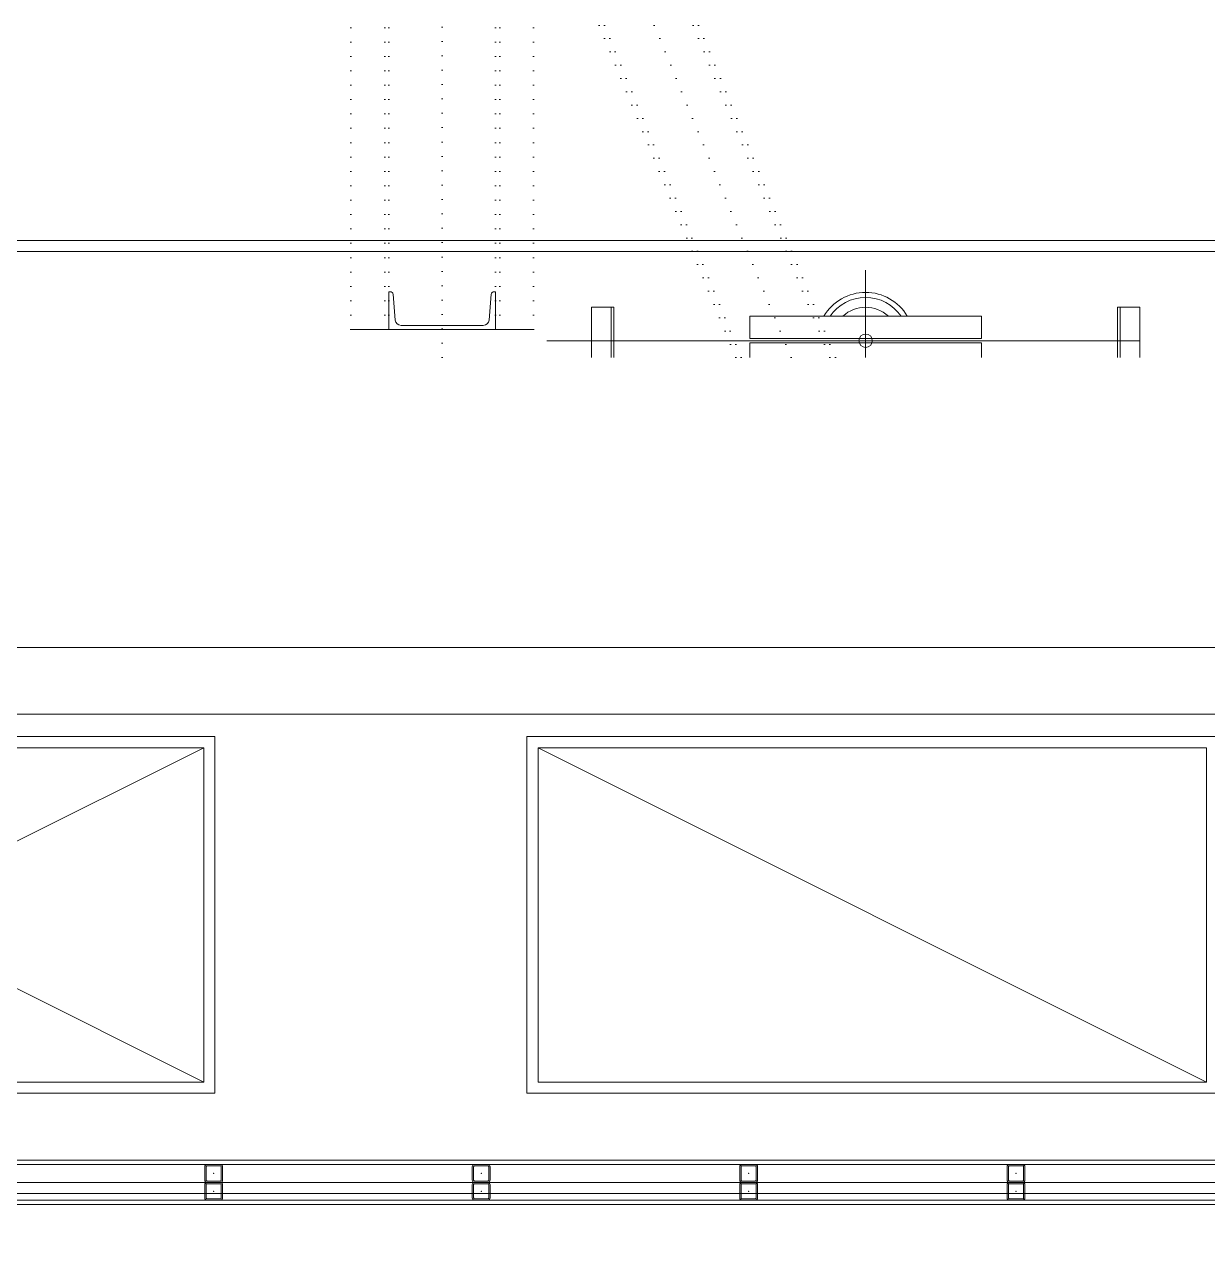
# Model space of a CAD drawing. Extents: x -2598 to 23780, y 0 to 8114.
# Drawn here: x 13272.1 to 13537.4, y 1824.5 to 2099.7 of the extents above; entities that cross this region are included whole.
import ezdxf
from ezdxf.xclip import XClip

# ---------------------------------------------------------------- set-up
doc = ezdxf.new("R2010")
doc.units = 0
doc.header["$LTSCALE"] = 25
doc.header["$MEASUREMENT"] = 0
doc.header["$XCLIPFRAME"] = 0
doc.linetypes.add('DOT2', pattern=[0.125, 0, -0.125])
doc.linetypes.add('HIDDEN', pattern=[0.375, 0.25, -0.125])
doc.layers.get('0').update_dxf_attribs({"color": 9, "lineweight": 9})
for name, color, linetype, lineweight in [('00', 9, 'Continuous', 9), ('05V', 9, 'Continuous', 9), ('06B', 9, 'Continuous', 9), ('06C', 9, 'Continuous', 9), ('06D', 9, 'Continuous', 9), ('10', 9, 'Continuous', 9), ('11', 9, 'Continuous', 9), ('20', 9, 'DOT2', 9), ('33', 9, 'BATTING', 9), ('35', 9, 'Continuous', 9), ('40', 9, 'Continuous', 9), ('40B', 9, 'Continuous', 9)]:
    doc.layers.add(name, color=color, linetype=linetype, lineweight=lineweight)
doc.linetypes.add('BATTING', pattern='A,0.0001,-0.1,[134,ltypeshp.shx,S=0.1,R=0,X=-0.1,Y=0],-0.2,[134,ltypeshp.shx,S=0.1,R=180,X=0.1,Y=0],-0.1', length=0.4001)

# ---------------------------------------------------------------- blocks, each defined once
blk = doc.blocks.new('NPU240')
for p, q in [((0, -120), (0, 120)), ((0, 120), (85, 120)), ((21.4, 105.2), (79.1, 110.2)), ((85, 120), (85, 116.7)), ((9.5, -92.2), (9.5, 92.2)), ((21.4, -105.2), (79.1, -110.2)), ((0, -120), (85, -120)), ((85, -120), (85, -116.7))]:
    blk.add_line(p, q)
for centre, radius, start, end in [((78.5, 116.7), 6.5, 275, 0), ((22.5, 92.2), 13, 95, 180), ((22.5, -92.2), 13, 180, 265), ((78.5, -116.7), 6.5, 0, 85)]:
    blk.add_arc(centre, radius, start, end)
blk = doc.blocks.new('p-arac asansoru')
for p, q in [((33.7, -134.5), (33.7, 488.5)), ((36.2, -132), (36.2, 486)), ((16.2, 300.75), (16.2, 309.25)), ((16.2, 276.75), (16.2, 268.25)), ((13.7, 132.25), (13.7, 265.25)), ((-6.3, 255.25), (21.2, 255.25)), ((21.2, 255.25), (21.2, 250.25)), ((-6.3, 250.85), (21.2, 250.85)), ((-6.3, 250.25), (21.2, 250.25)), ((8.2, 219.75), (13.2, 219.75)), ((13.2, 219.75), (13.2, 167.75)), ((19.2, 219.75), (14.2, 219.75)), ((14.2, 219.75), (14.2, 167.75)), ((19.2, 219.75), (19.2, 167.75)), ((-2.15, 193.75), (29.55, 193.75)), ((13.2, 167.75), (8.2, 167.75)), ((14.2, 167.75), (19.2, 167.75)), ((-6.3, 137.25), (21.2, 137.25)), ((-6.3, 136.65), (21.2, 136.65)), ((21.2, 132.25), (21.2, 137.25)), ((-6.3, 132.25), (21.2, 132.25))]:
    blk.add_line(p, q)
blk.add_circle((13.7, 193.75), 1.5)
for radius, start, end in [(10.85, 300.4584, 59.5416), (9.7, 304.542, 55.458), (7.5, 317.1666, 42.8334)]:
    blk.add_arc((13.7, 193.75), radius, start, end)
at = {"layer": '20'}
for p, q in [((7.27, 221.75), (367.15, 370.03)), ((7.7, 220.74), (367.15, 368.84)), ((2.83, 207.54), (367.15, 357.64)), ((7.24, 200.65), (366.72, 348.76)), ((7.27, 199.46), (367.15, 347.74)), ((16.2, 309.25), (286.2, 309.25)), ((16.2, 301.65), (356.2, 301.65)), ((16.2, 300.75), (347.7, 300.75)), ((-6.3, 288.75), (353.7, 288.75)), ((16.2, 276.75), (283.7, 276.75)), ((16.2, 275.85), (356.2, 275.85)), ((16.2, 268.25), (283.7, 268.25))]:
    blk.add_line(p, q, dxfattribs=at)
at = {"xscale": -0.0999999999985448, "yscale": 0.0999999999994543, "zscale": 0.0999999999994543, "rotation": 180}
blk.add_blockref('NPU240', (16.2, 288.75), dxfattribs=at)
blk = doc.blocks.new('Prf-40x40')
for points in [[(1.5, -2), (-1.5, -2, -0.414214), (-2, -1.5), (-2, 1.5, -0.414214), (-1.5, 2), (1.5, 2, -0.414214), (2, 1.5), (2, -1.5, -0.414214)], [(1.5, -1.7), (-1.5, -1.7, -0.414214), (-1.7, -1.5), (-1.7, 1.5, -0.414214), (-1.5, 1.7), (1.5, 1.7, -0.414214), (1.7, 1.5), (1.7, -1.5, -0.414214)]]:
    blk.add_lwpolyline(points, format="xyb", close=True)
blk.add_point((0, 0))
blk = doc.blocks.new('p-2. kat planı')
at = {"layer": '00'}
blk.add_lwpolyline([(13152.5, 1945), (13772.5, 1945), (13772.5, 1960), (13152.5, 1960)], close=True, dxfattribs=at)
at = {"layer": '06D'}
blk.add_lwpolyline([(13074.5, 1840), (13843.61, 1840), (13849.5, 1840), (13849.5, 1846.13), (13849.5, 1943)], dxfattribs=at)
at = {"layer": '11'}
for points in [[(13071.5, 1836), (13853.5, 1836), (13853.5, 1945)], [(13072.5, 1835), (13854.5, 1835), (13854.5, 1945), (13844.5, 1945), (13844.5, 1845), (13072.5, 1845)], [(13845.5, 1944), (13845.5, 1844), (13072.5, 1844)]]:
    blk.add_lwpolyline(points, dxfattribs=at)
at = {"layer": '20', "linetype": 'HIDDEN'}
blk.add_lwpolyline([(16671.49, 2158.03, 0.152192), (13054.42, 1065.28, 0.152192)], format="xyb", dxfattribs=at)
at = {"layer": '33', "ltscale": 0.4}
blk.add_lwpolyline([(13849.5, 1840), (13071.97, 1840)], dxfattribs=at)
at = {"layer": '40'}
blk.add_lwpolyline([(13054.42, 704.15, -0.030791), (13682.75, 1104.54), (13576.46, 1296.45, -0.024013), (14116.78, 1562.65), (14175.16, 1426.96), (14212.09, 1442.78), (14154.09, 1578.71, -0.023167), (14698.59, 1781.77), (14742.74, 1640.76), (14781.91, 1653.34), (14736.69, 1793.87, -0.023228), (15300.09, 1942.43), (15330.55, 1797.88), (15369.84, 1806.22), (15339.16, 1950.68, -0.024001), (15933.76, 2044.81), (15957.63, 1826.73, -0.029535), (16671.45, 1862.43), (16671.45, 2206.09), (16650.5, 2206.09, 0.149972), (13055.87, 1124.03), (13054.42, 1124.03)], format="xyb", close=True, dxfattribs=at)
at = {"layer": '40B'}
blk.add_lwpolyline([(13052.5, 1837.5), (13052.5, 1065.5), (13054.42, 1065.5, -0.152186), (16671.45, 2158.21), (16671.45, 2226.09), (16672.5, 2226.09), (16672.5, 2372.5), (15945, 2372.5), (15945, 2365), (14187.5, 2363), (14187.5, 2825), (13845, 2825), (13845, 1845), (13845, 1837.5)], format="xyb", close=True, dxfattribs=at)
at = {"layer": '05V'}
ref = blk.add_blockref('p-arac asansoru', (13654.5, 2015.1), dxfattribs=dict(at, rotation=90))
XClip(ref).set_block_clipping_path([(9.8999999638, -152.9999999553), (374.9000042902, 537.0000000447)])
at = {"layer": '10', "xscale": -1}
for p in [(13314.5, 1842), (13374.5, 1842), (13434.5, 1842), (13494.5, 1842), (13314.5, 1838), (13374.5, 1838), (13434.5, 1838), (13494.5, 1838)]:
    blk.add_blockref('Prf-40x40', p, dxfattribs=at)

msp = doc.modelspace()

# ---------------------------------------------------------------- linework, layer by layer
at = {"layer": '06B'}
for points in [[(13055.87, 1124.03, -0.149972), (16650.5, 2206.09)], [(13033.61, 1157.26, -0.075525), (14783.96, 1979.92, -0.075525)]]:
    msp.add_lwpolyline(points, format="xyb", dxfattribs=at)
at = {"layer": '06C'}
msp.add_lwpolyline([(13124.69, 1100.45), (13117.7, 1111.05, -0.146397), (16605.5, 2161.14), (16605.5, 2148.44, 0.146396), (13124.69, 1100.45, 3.321415)], format="xyb", dxfattribs=at)
at = {"layer": '06D'}
for p, q in [((13162.25, 1937.5), (13312.25, 1862.5)), ((13312.25, 1937.5), (13162.25, 1862.5)), ((13387.25, 1937.5), (13537.25, 1862.5))]:
    msp.add_line(p, q, dxfattribs=at)
for points in [[(13314.75, 1860), (13159.75, 1860), (13159.75, 1940), (13314.75, 1940)], [(13539.75, 1860), (13384.75, 1860), (13384.75, 1940), (13539.75, 1940)], [(13312.25, 1862.5), (13162.25, 1862.5), (13162.25, 1937.5), (13312.25, 1937.5)], [(13537.25, 1862.5), (13387.25, 1862.5), (13387.25, 1937.5), (13537.25, 1937.5)]]:
    msp.add_lwpolyline(points, close=True, dxfattribs=at)
at = {"layer": '20', "linetype": 'HIDDEN'}
for points in [[(13074.5, 1250.48, -0.146575), (16650.5, 2301.36, -0.146575)], [(13074.5, 1209.1, -0.147553), (16652.5, 2266.71)]]:
    msp.add_lwpolyline(points, format="xyb", dxfattribs=at)
at = {"layer": '35'}
msp.add_lwpolyline([(16650.5, 2363), (16650.5, 2272.98, 0.147272), (13074.5, 1216.59), (13074.5, 1835), (13854.5, 1835), (13854.5, 2483.5), (13840.44, 2489.8), (13837.5, 2489.8), (13837.5, 2570.2), (13840.5, 2570.2), (13854.5, 2576.5), (13854.5, 2580), (13854.5, 2657), (13835.5, 2657), (13835.5, 2763), (13854.5, 2763), (13854.5, 2803), (14182.5, 2803), (14182.5, 2363)], format="xyb", close=True, dxfattribs=at)
msp.add_lwpolyline([(16670.8, 1862.43, 0.158669), (13096.04, 734.16, 0.158669)], format="xyb", dxfattribs=at)

# ---------------------------------------------------------------- block references
msp.add_blockref('p-2. kat planı', (0, 0))

doc.saveas('drawing.dxf')
